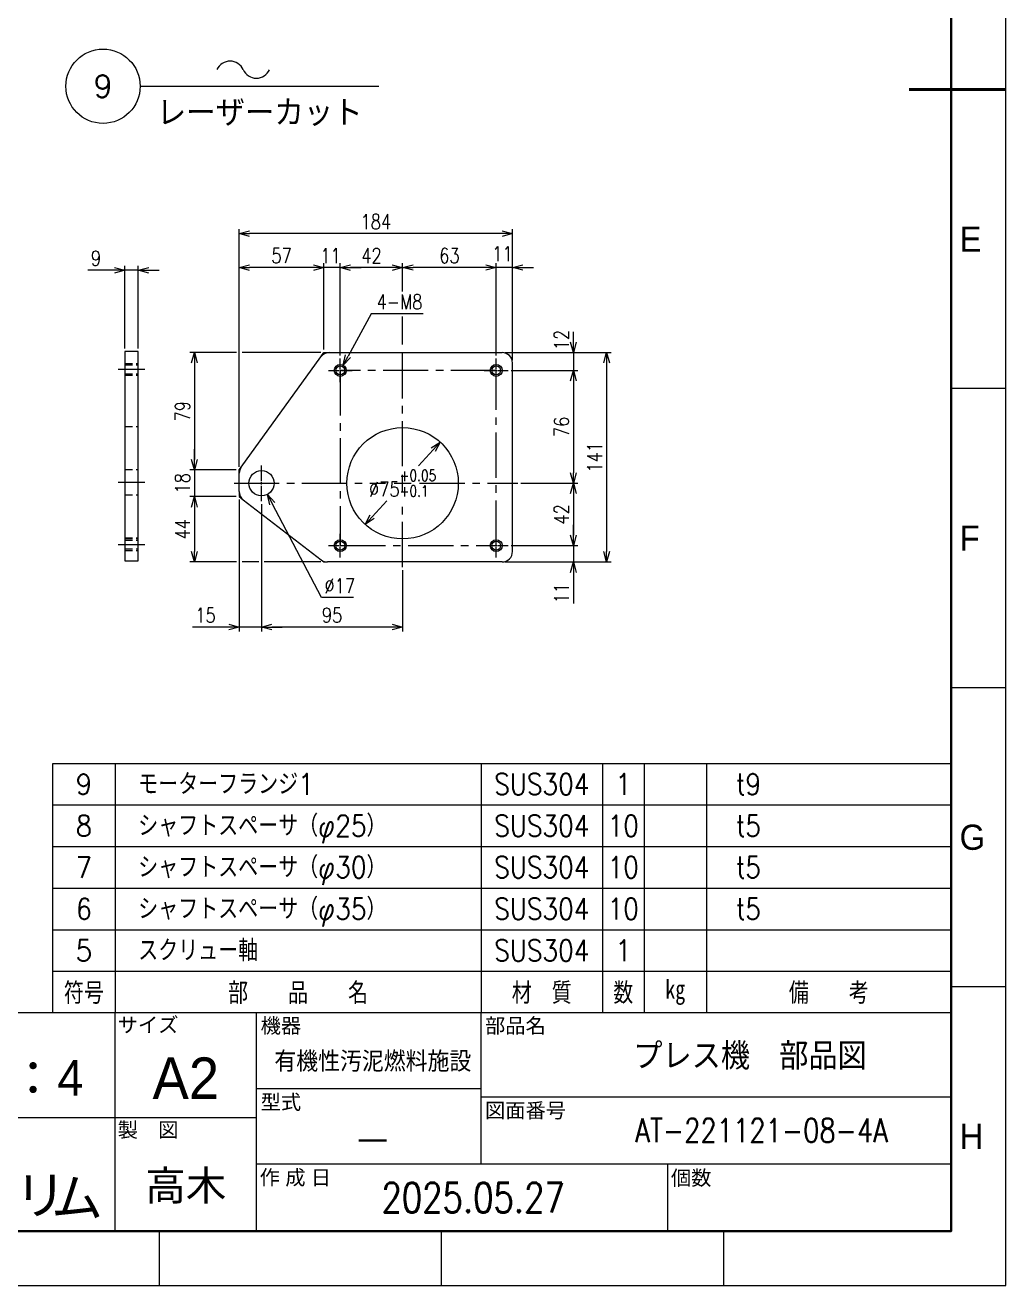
# Model space of a CAD drawing. Header units: millimetres. Extents: x 0 to 5131, y -34 to 1714.
# Drawn here: x 4471 to 5131, y 0 to 849 of the extents above; entities that cross this region are included whole.
import ezdxf
from ezdxf import colors
from ezdxf.entities.mleader import LeaderData, LeaderLine
from ezdxf.enums import TextEntityAlignment as Align
from ezdxf.math import Vec2, Vec3

# ---------------------------------------------------------------- set-up
doc = ezdxf.new("R2010")
doc.units = ezdxf.units.MM
doc.header["$LTSCALE"] = 1.6
doc.header["$PDMODE"] = 99
doc.header["$PDSIZE"] = 1
doc.linetypes.add('CENTER2', pattern=[28.575, 19.05, -3.175, 3.175, -3.175])
doc.linetypes.add('HIDDEN2', pattern=[4.7625, 3.175, -1.5875])
for name, color, linetype, lineweight in [('02_細線', 5, 'Continuous', 13), ('03_かくれ線', 6, 'HIDDEN2', 13), ('04_中心線', 1, 'CENTER2', 9), ('07_TEXT', 3, 'Continuous', 13), ('07_寸法線', 3, 'Continuous', 9), ('08_DIM', 3, 'Continuous', 13), ('99_図枠', 7, 'Continuous', 40)]:
    doc.layers.add(name, color=color, linetype=linetype, lineweight=lineweight)
doc.layers.add('10_補助線', color=8, linetype='Continuous', lineweight=13, plot=False)
doc.styles.add('KSS_TXT', font='txt.shx', dxfattribs={"bigfont": 'extfont2.shx'})
doc.styles.add('MS_G', font='MS Gothic.ttf')
doc.styles.get("Standard").update_dxf_attribs({"font": 'txt.shx', "bigfont": 'extfont2.shx'})
doc.styles.add('寸法用', font='simplex.shx', dxfattribs={"width": 0.8, "bigfont": '@extfont2.shx'})
doc.styles.add('表題用', font='MS PGothic.ttf')
doc.dimstyles.new('機械製図用', dxfattribs={"dimtxt": 3.5, "dimasz": 3.5, "dimexe": 2, "dimexo": 0, "dimgap": 1.2, "dimtad": 1, "dimdsep": 46, "dimtxsty": '寸法用', "dimblk": 'OPEN30', "dimcen": 0, "dimclrd": 256, "dimclre": 256, "dimclrt": 7, "dimazin": 2, "dimtm": 1e-09, "dimtfac": 0.75, "dimtmove": 0, "dimatfit": 3, "dimldrblk": 'OPEN30', "dimfxl": 1, "dimlwd": -1, "dimlwe": -1, "dimarcsym": 0})
doc.dimstyles.new('機械製図用$3', dxfattribs={"dimtxt": 3.5, "dimasz": 3.5, "dimexe": 2, "dimexo": 0, "dimgap": 1.2, "dimtad": 1, "dimtih": 1, "dimtoh": 1, "dimdsep": 46, "dimtxsty": '寸法用', "dimblk": 'OPEN30', "dimcen": 0, "dimsd1": 1, "dimclrd": 256, "dimclre": 256, "dimclrt": 7, "dimazin": 2, "dimtm": 1e-09, "dimtfac": 0.75, "dimtofl": 0, "dimtmove": 0, "dimatfit": 3, "dimldrblk": 'OPEN30', "dimfxl": 1, "dimlwd": -1, "dimlwe": -1, "dimarcsym": 0})

# ---------------------------------------------------------------- blocks, each defined once
blk = doc.blocks.new('AM_BALLOON1')
at = {"transparency": 16777216}
blk.add_circle((0, 0), 5, dxfattribs=at)
blk.add_attdef('B_NUMBER', text='', height=3, dxfattribs=at).set_placement((0, 0), align=Align.MIDDLE_CENTER)
blk = doc.blocks.new('_OPEN')
at = {"color": 0, "linetype": 'ByBlock'}
for p, q in [((-1, 0.167), (0, 0)), ((0, 0), (-1, -0.167)), ((0, 0), (-1, 0))]:
    blk.add_line(p, q, dxfattribs=at)
blk = doc.blocks.new('p1ba05')
for centre, start, end in [((-2.95, 0.29), 24.2276, 155.5758), ((0, 1.62), 204.2276, 335.5758)]:
    blk.add_arc(centre, 1.62, start, end)
blk = doc.blocks.new('*U211')
at = {"layer": '04_中心線', "color": 0, "linetype": 'CENTER2', "transparency": 16777216}
for p, q in [((0, 11.43), (0, 91.5)), ((-113.5, 0), (-11.43, 0)), ((11.43, 0), (77.5, 0)), ((0, -56.5), (0, -11.43))]:
    blk.add_line(p, q, dxfattribs=at)
at = {"layer": '04_中心線', "color": 0, "linetype": 'Continuous', "transparency": 16777216}
for p, q in [((-5.71, 0), (5.71, 0)), ((0, -5.71), (0, 5.71))]:
    blk.add_line(p, q, dxfattribs=at)
blk = doc.blocks.new('*U212')
at = {"layer": '04_中心線', "color": 0, "linetype": 'CENTER2', "transparency": 16777216}
for p, q in [((-8, 0), (-0.9, 0)), ((0, 0.9), (0, 8)), ((0.9, 0), (8, 0)), ((0, -8), (0, -0.9))]:
    blk.add_line(p, q, dxfattribs=at)
at = {"layer": '04_中心線', "color": 0, "linetype": 'Continuous', "transparency": 16777216}
for p, q in [((-0.45, 0), (0.45, 0)), ((0, -0.45), (0, 0.45))]:
    blk.add_line(p, q, dxfattribs=at)
blk = doc.blocks.new('*U213')
at = {"layer": '04_中心線', "color": 0, "linetype": 'CENTER2', "transparency": 16777216}
for p, q in [((-8, 0), (-0.9, 0)), ((0, 0.9), (0, 8)), ((0.9, 0), (8, 0)), ((0, -8), (0, -0.9))]:
    blk.add_line(p, q, dxfattribs=at)
at = {"layer": '04_中心線', "color": 0, "linetype": 'Continuous', "transparency": 16777216}
for p, q in [((-0.45, 0), (0.45, 0)), ((0, -0.45), (0, 0.45))]:
    blk.add_line(p, q, dxfattribs=at)
blk = doc.blocks.new('*U209')
at = {"layer": '04_中心線', "color": 0, "linetype": 'CENTER2', "transparency": 16777216}
for p, q in [((-8, 0), (-0.9, 0)), ((0, 0.9), (0, 8)), ((0.9, 0), (8, 0)), ((0, -8), (0, -0.9))]:
    blk.add_line(p, q, dxfattribs=at)
at = {"layer": '04_中心線', "color": 0, "linetype": 'Continuous', "transparency": 16777216}
for p, q in [((-0.45, 0), (0.45, 0)), ((0, -0.45), (0, 0.45))]:
    blk.add_line(p, q, dxfattribs=at)
blk = doc.blocks.new('*U210')
at = {"layer": '04_中心線', "color": 0, "linetype": 'CENTER2', "transparency": 16777216}
for p, q in [((-8, 0), (-0.9, 0)), ((0, 0.9), (0, 8)), ((0.9, 0), (8, 0)), ((0, -8), (0, -0.9))]:
    blk.add_line(p, q, dxfattribs=at)
at = {"layer": '04_中心線', "color": 0, "linetype": 'Continuous', "transparency": 16777216}
for p, q in [((-0.45, 0), (0.45, 0)), ((0, -0.45), (0, 0.45))]:
    blk.add_line(p, q, dxfattribs=at)
blk = doc.blocks.new('_Open30')
at = {"color": 0, "linetype": 'ByBlock', "lineweight": -2}
for p, q in [((-1, 0.27), (0, 0)), ((0, 0), (-1, -0.27)), ((0, 0), (-1, 0))]:
    blk.add_line(p, q, dxfattribs=at)
blk = doc.blocks.new('*D222')
at = {"layer": '07_寸法線', "transparency": 16777216}
for p, q in [((4787.63, 626.36), (4787.63, 688.67)), ((4798.63, 623.36), (4798.63, 688.67)), ((4780.63, 685.67), (4773.63, 685.67)), ((4798.63, 685.67), (4787.63, 685.67)), ((4805.63, 685.67), (4812.63, 685.67))]:
    blk.add_line(p, q, dxfattribs=at)
at = {"layer": 'Defpoints', "color": 0, "transparency": 16777216}
for p in [(4787.63, 685.67), (4787.63, 624.36), (4798.63, 621.36)]:
    blk.add_point(p, dxfattribs=at)
at = {"layer": '07_寸法線', "transparency": 16777216, "xscale": 7, "yscale": 7, "zscale": 7}
blk.add_blockref('_Open30', (4787.63, 685.67), dxfattribs=at)
at = {"layer": '07_寸法線', "transparency": 16777216, "xscale": 7, "yscale": 7, "zscale": 7, "rotation": 180}
blk.add_blockref('_Open30', (4798.63, 685.67), dxfattribs=at)
at = {"layer": '07_寸法線', "color": 7, "transparency": 16777216, "insert": (4791.81, 694.92), "char_height": 10, "attachment_point": 5, "style": '寸法用'}
blk.add_mtext('11', dxfattribs=at)
blk = doc.blocks.new('*D223')
at = {"layer": '07_寸法線', "transparency": 16777216}
for p, q in [((4724.63, 669.43), (4724.63, 688.67)), ((4787.63, 626.36), (4787.63, 688.67)), ((4780.63, 685.67), (4731.63, 685.67)), ((4724.63, 633.86), (4724.63, 652.68))]:
    blk.add_line(p, q, dxfattribs=at)
at = {"layer": 'Defpoints', "color": 0, "transparency": 16777216}
for p in [(4724.63, 685.67), (4724.63, 631.86), (4787.63, 624.36)]:
    blk.add_point(p, dxfattribs=at)
at = {"layer": '07_寸法線', "transparency": 16777216, "xscale": 7, "yscale": 7, "zscale": 7, "rotation": 180}
blk.add_blockref('_Open30', (4724.63, 685.67), dxfattribs=at)
at = {"layer": '07_寸法線', "transparency": 16777216, "xscale": 7, "yscale": 7, "zscale": 7}
blk.add_blockref('_Open30', (4787.63, 685.67), dxfattribs=at)
at = {"layer": '07_寸法線', "color": 7, "transparency": 16777216, "insert": (4756.13, 693.67), "char_height": 10, "attachment_point": 5, "style": '寸法用'}
blk.add_mtext('63', dxfattribs=at)
blk = doc.blocks.new('*D224')
at = {"layer": '07_寸法線', "transparency": 16777216}
for p, q in [((4682.63, 626.36), (4682.63, 687.64)), ((4717.63, 685.64), (4689.63, 685.64)), ((4724.63, 676.61), (4724.63, 687.64))]:
    blk.add_line(p, q, dxfattribs=at)
at = {"layer": 'Defpoints', "color": 0, "transparency": 16777216}
for p in [(4682.63, 685.64), (4724.63, 674.61), (4682.63, 624.36)]:
    blk.add_point(p, dxfattribs=at)
at = {"layer": '07_寸法線', "transparency": 16777216, "xscale": 7, "yscale": 7, "zscale": 7, "rotation": 180}
blk.add_blockref('_Open30', (4682.63, 685.64), dxfattribs=at)
at = {"layer": '07_寸法線', "transparency": 16777216, "xscale": 7, "yscale": 7, "zscale": 7}
blk.add_blockref('_Open30', (4724.63, 685.64), dxfattribs=at)
at = {"layer": '07_寸法線', "color": 7, "transparency": 16777216, "insert": (4703.63, 693.64), "char_height": 10, "attachment_point": 5, "style": '寸法用'}
blk.add_mtext('42', dxfattribs=at)
blk = doc.blocks.new('*D225')
at = {"layer": '07_寸法線', "transparency": 16777216}
for p, q in [((4671.63, 630.36), (4671.63, 688.64)), ((4682.63, 627.36), (4682.63, 688.64)), ((4664.63, 685.64), (4657.63, 685.64)), ((4682.63, 685.64), (4671.63, 685.64)), ((4689.63, 685.64), (4696.63, 685.64))]:
    blk.add_line(p, q, dxfattribs=at)
at = {"layer": 'Defpoints', "color": 0, "transparency": 16777216}
for p in [(4671.63, 685.64), (4671.63, 628.36), (4682.63, 625.36)]:
    blk.add_point(p, dxfattribs=at)
at = {"layer": '07_寸法線', "transparency": 16777216, "xscale": 7, "yscale": 7, "zscale": 7}
blk.add_blockref('_Open30', (4671.63, 685.64), dxfattribs=at)
at = {"layer": '07_寸法線', "transparency": 16777216, "xscale": 7, "yscale": 7, "zscale": 7, "rotation": 180}
blk.add_blockref('_Open30', (4682.63, 685.64), dxfattribs=at)
at = {"layer": '07_寸法線', "color": 7, "transparency": 16777216, "insert": (4676.09, 693.64), "char_height": 10, "attachment_point": 5, "style": '寸法用'}
blk.add_mtext('11', dxfattribs=at)
blk = doc.blocks.new('*D226')
at = {"layer": '07_寸法線', "transparency": 16777216}
for p, q in [((4614.63, 551.36), (4614.63, 688.64)), ((4671.63, 630.36), (4671.63, 688.64)), ((4664.63, 685.64), (4621.63, 685.64))]:
    blk.add_line(p, q, dxfattribs=at)
at = {"layer": 'Defpoints', "color": 0, "transparency": 16777216}
for p in [(4614.63, 685.64), (4671.63, 628.36), (4614.63, 549.36)]:
    blk.add_point(p, dxfattribs=at)
at = {"layer": '07_寸法線', "transparency": 16777216, "xscale": 7, "yscale": 7, "zscale": 7, "rotation": 180}
blk.add_blockref('_Open30', (4614.63, 685.64), dxfattribs=at)
at = {"layer": '07_寸法線', "transparency": 16777216, "xscale": 7, "yscale": 7, "zscale": 7}
blk.add_blockref('_Open30', (4671.63, 685.64), dxfattribs=at)
at = {"layer": '07_寸法線', "color": 7, "transparency": 16777216, "insert": (4643.13, 693.64), "char_height": 10, "attachment_point": 5, "style": '寸法用'}
blk.add_mtext('57', dxfattribs=at)
blk = doc.blocks.new('*U227')
at = {"layer": '04_中心線', "color": 0, "linetype": 'CENTER2', "transparency": 16777216}
for p, q in [((0, 1.7), (0, 12)), ((-12, 0), (-1.7, 0)), ((1.7, 0), (12, 0)), ((0, -12), (0, -1.7))]:
    blk.add_line(p, q, dxfattribs=at)
at = {"layer": '04_中心線', "color": 0, "linetype": 'Continuous', "transparency": 16777216}
for p, q in [((-0.85, 0), (0.85, 0)), ((0, -0.85), (0, 0.85))]:
    blk.add_line(p, q, dxfattribs=at)
blk = doc.blocks.new('*D231')
at = {"layer": '07_寸法線', "transparency": 16777216}
for p, q in [((4614.63, 687.64), (4614.63, 711.54)), ((4791.63, 708.54), (4621.63, 708.54)), ((4798.63, 688.11), (4798.63, 711.54))]:
    blk.add_line(p, q, dxfattribs=at)
at = {"layer": 'Defpoints', "color": 0, "transparency": 16777216}
for p in [(4614.63, 708.54), (4614.63, 685.64), (4798.63, 686.11)]:
    blk.add_point(p, dxfattribs=at)
at = {"layer": '07_寸法線', "transparency": 16777216, "xscale": 7, "yscale": 7, "zscale": 7, "rotation": 180}
blk.add_blockref('_Open30', (4614.63, 708.54), dxfattribs=at)
at = {"layer": '07_寸法線', "transparency": 16777216, "xscale": 7, "yscale": 7, "zscale": 7}
blk.add_blockref('_Open30', (4798.63, 708.54), dxfattribs=at)
at = {"layer": '07_寸法線', "color": 7, "transparency": 16777216, "insert": (4706.63, 716.54), "char_height": 10, "attachment_point": 5, "style": '寸法用'}
blk.add_mtext('184', dxfattribs=at)
blk = doc.blocks.new('*D232')
at = {"layer": '07_寸法線', "transparency": 16777216}
for p, q in [((4629.63, 526.36), (4629.63, 440.48)), ((4724.63, 481.86), (4724.63, 440.48)), ((4717.63, 443.48), (4636.63, 443.48))]:
    blk.add_line(p, q, dxfattribs=at)
at = {"layer": 'Defpoints', "color": 0, "transparency": 16777216}
for p in [(4629.63, 528.36), (4724.63, 483.86), (4629.63, 443.48)]:
    blk.add_point(p, dxfattribs=at)
at = {"layer": '07_寸法線', "transparency": 16777216, "xscale": 7, "yscale": 7, "zscale": 7, "rotation": 180}
blk.add_blockref('_Open30', (4629.63, 443.48), dxfattribs=at)
at = {"layer": '07_寸法線', "transparency": 16777216, "xscale": 7, "yscale": 7, "zscale": 7}
blk.add_blockref('_Open30', (4724.63, 443.48), dxfattribs=at)
at = {"layer": '07_寸法線', "color": 7, "transparency": 16777216, "insert": (4677.13, 451.48), "char_height": 10, "attachment_point": 5, "style": '寸法用'}
blk.add_mtext('95', dxfattribs=at)
blk = doc.blocks.new('*D228')
at = {"layer": '07_寸法線', "transparency": 16777216}
for p, q in [((4612.76, 628.36), (4581.47, 628.36)), ((4669.63, 628.36), (4616.51, 628.36)), ((4584.47, 621.36), (4584.47, 556.36)), ((4612.63, 549.36), (4581.47, 549.36))]:
    blk.add_line(p, q, dxfattribs=at)
at = {"layer": 'Defpoints', "color": 0, "transparency": 16777216}
for p in [(4671.63, 628.36), (4584.47, 549.36), (4614.63, 549.36)]:
    blk.add_point(p, dxfattribs=at)
at = {"layer": '07_寸法線', "transparency": 16777216, "xscale": 7, "yscale": 7, "zscale": 7}
for p, rotation in [((4584.47, 628.36), 90), ((4584.47, 549.36), 270)]:
    blk.add_blockref('_Open30', p, dxfattribs=dict(at, rotation=rotation))
at = {"layer": '07_寸法線', "color": 7, "transparency": 16777216, "insert": (4576.47, 588.86), "char_height": 10, "attachment_point": 5, "rotation": 90, "style": '寸法用'}
blk.add_mtext('79', dxfattribs=at)
blk = doc.blocks.new('*D229')
at = {"layer": '07_寸法線', "transparency": 16777216}
for p, q in [((4797.63, 616.36), (4842.58, 616.36)), ((4839.58, 609.36), (4839.58, 547.36)), ((4804.13, 540.36), (4842.58, 540.36))]:
    blk.add_line(p, q, dxfattribs=at)
at = {"layer": 'Defpoints', "color": 0, "transparency": 16777216}
for p in [(4795.63, 616.36), (4802.13, 540.36), (4839.58, 540.36)]:
    blk.add_point(p, dxfattribs=at)
at = {"layer": '07_寸法線', "transparency": 16777216, "xscale": 7, "yscale": 7, "zscale": 7}
for p, rotation in [((4839.58, 616.36), 90), ((4839.58, 540.36), 270)]:
    blk.add_blockref('_Open30', p, dxfattribs=dict(at, rotation=rotation))
at = {"layer": '07_寸法線', "color": 7, "transparency": 16777216, "insert": (4831.58, 578.36), "char_height": 10, "attachment_point": 5, "rotation": 90, "style": '寸法用'}
blk.add_mtext('76', dxfattribs=at)
blk = doc.blocks.new('*D230')
at = {"layer": '07_寸法線', "transparency": 16777216}
for p, q in [((4530.68, 683.85), (4512.72, 683.85)), ((4537.68, 631.09), (4537.68, 686.85)), ((4546.68, 683.85), (4537.68, 683.85)), ((4546.68, 631.09), (4546.68, 686.85)), ((4553.68, 683.85), (4560.68, 683.85))]:
    blk.add_line(p, q, dxfattribs=at)
at = {"layer": 'Defpoints', "color": 0, "transparency": 16777216}
for p in [(4537.68, 683.85), (4537.68, 629.09), (4546.68, 629.09)]:
    blk.add_point(p, dxfattribs=at)
at = {"layer": '07_寸法線', "transparency": 16777216, "xscale": 7, "yscale": 7, "zscale": 7}
blk.add_blockref('_Open30', (4537.68, 683.85), dxfattribs=at)
at = {"layer": '07_寸法線', "transparency": 16777216, "xscale": 7, "yscale": 7, "zscale": 7, "rotation": 180}
blk.add_blockref('_Open30', (4546.68, 683.85), dxfattribs=at)
at = {"layer": '07_寸法線', "color": 7, "transparency": 16777216, "insert": (4518.2, 691.85), "char_height": 10, "attachment_point": 5, "style": '寸法用'}
blk.add_mtext('9', dxfattribs=at)
blk = doc.blocks.new('*D233')
at = {"layer": '07_寸法線', "transparency": 16777216}
for p, q in [((4804.13, 540.36), (4842.58, 540.36)), ((4839.58, 533.36), (4839.58, 505.36)), ((4797.63, 498.36), (4842.58, 498.36))]:
    blk.add_line(p, q, dxfattribs=at)
at = {"layer": 'Defpoints', "color": 0, "transparency": 16777216}
for p in [(4802.13, 540.36), (4795.63, 498.36), (4839.58, 498.36)]:
    blk.add_point(p, dxfattribs=at)
at = {"layer": '07_寸法線', "transparency": 16777216, "xscale": 7, "yscale": 7, "zscale": 7}
for p, rotation in [((4839.58, 540.36), 90), ((4839.58, 498.36), 270)]:
    blk.add_blockref('_Open30', p, dxfattribs=dict(at, rotation=rotation))
at = {"layer": '07_寸法線', "color": 7, "transparency": 16777216, "insert": (4831.58, 519.36), "char_height": 10, "attachment_point": 5, "rotation": 90, "style": '寸法用'}
blk.add_mtext('42', dxfattribs=at)
blk = doc.blocks.new('*D234')
at = {"layer": '07_寸法線', "transparency": 16777216}
for p, q in [((4839.58, 505.36), (4839.58, 512.36)), ((4797.63, 498.36), (4842.58, 498.36)), ((4839.58, 498.36), (4839.58, 487.36)), ((4793.63, 487.36), (4842.58, 487.36)), ((4839.58, 480.36), (4839.58, 459.36))]:
    blk.add_line(p, q, dxfattribs=at)
at = {"layer": 'Defpoints', "color": 0, "transparency": 16777216}
for p in [(4795.63, 498.36), (4791.63, 487.36), (4839.58, 487.36)]:
    blk.add_point(p, dxfattribs=at)
at = {"layer": '07_寸法線', "transparency": 16777216, "xscale": 7, "yscale": 7, "zscale": 7}
for p, rotation in [((4839.58, 498.36), 270), ((4839.58, 487.36), 90)]:
    blk.add_blockref('_Open30', p, dxfattribs=dict(at, rotation=rotation))
at = {"layer": '07_寸法線', "color": 7, "transparency": 16777216, "insert": (4831.58, 466.36), "char_height": 10, "attachment_point": 5, "rotation": 90, "style": '寸法用'}
blk.add_mtext('11', dxfattribs=at)
blk = doc.blocks.new('*D235')
at = {"layer": '07_寸法線', "transparency": 16777216}
for p, q in [((4839.58, 635.36), (4839.58, 642.36)), ((4793.63, 628.36), (4842.58, 628.36)), ((4839.58, 628.36), (4839.58, 616.36)), ((4797.63, 616.36), (4842.58, 616.36)), ((4839.58, 609.36), (4839.58, 602.36))]:
    blk.add_line(p, q, dxfattribs=at)
at = {"layer": 'Defpoints', "color": 0, "transparency": 16777216}
for p in [(4791.63, 628.36), (4795.63, 616.36), (4839.58, 616.36)]:
    blk.add_point(p, dxfattribs=at)
at = {"layer": '07_寸法線', "transparency": 16777216, "xscale": 7, "yscale": 7, "zscale": 7}
for p, rotation in [((4839.58, 628.36), 270), ((4839.58, 616.36), 90)]:
    blk.add_blockref('_Open30', p, dxfattribs=dict(at, rotation=rotation))
at = {"layer": '07_寸法線', "color": 7, "transparency": 16777216, "insert": (4831.58, 636.82), "char_height": 10, "attachment_point": 5, "rotation": 90, "style": '寸法用'}
blk.add_mtext('12', dxfattribs=at)
blk = doc.blocks.new('*D236')
at = {"layer": '07_寸法線', "transparency": 16777216}
for p, q in [((4584.47, 556.36), (4584.47, 563.36)), ((4612.63, 549.36), (4581.47, 549.36)), ((4584.47, 549.36), (4584.47, 531.36)), ((4612.63, 531.36), (4581.47, 531.36)), ((4584.47, 524.36), (4584.47, 517.36))]:
    blk.add_line(p, q, dxfattribs=at)
at = {"layer": 'Defpoints', "color": 0, "transparency": 16777216}
for p in [(4614.63, 549.36), (4584.47, 531.36), (4614.63, 531.36)]:
    blk.add_point(p, dxfattribs=at)
at = {"layer": '07_寸法線', "transparency": 16777216, "xscale": 7, "yscale": 7, "zscale": 7}
for p, rotation in [((4584.47, 549.36), 270), ((4584.47, 531.36), 90)]:
    blk.add_blockref('_Open30', p, dxfattribs=dict(at, rotation=rotation))
at = {"layer": '07_寸法線', "color": 7, "transparency": 16777216, "insert": (4576.47, 540.36), "char_height": 10, "attachment_point": 5, "rotation": 90, "style": '寸法用'}
blk.add_mtext('18', dxfattribs=at)
blk = doc.blocks.new('*D237')
at = {"layer": '07_寸法線', "transparency": 16777216}
for p, q in [((4612.63, 531.36), (4581.47, 531.36)), ((4584.47, 524.36), (4584.47, 494.36)), ((4612.76, 487.36), (4581.47, 487.36)), ((4627.76, 487.36), (4616.51, 487.36)), ((4669.63, 487.36), (4631.51, 487.36))]:
    blk.add_line(p, q, dxfattribs=at)
at = {"layer": 'Defpoints', "color": 0, "transparency": 16777216}
for p in [(4614.63, 531.36), (4584.47, 487.36), (4671.63, 487.36)]:
    blk.add_point(p, dxfattribs=at)
at = {"layer": '07_寸法線', "transparency": 16777216, "xscale": 7, "yscale": 7, "zscale": 7}
for p, rotation in [((4584.47, 531.36), 90), ((4584.47, 487.36), 270)]:
    blk.add_blockref('_Open30', p, dxfattribs=dict(at, rotation=rotation))
at = {"layer": '07_寸法線', "color": 7, "transparency": 16777216, "insert": (4576.47, 509.36), "char_height": 10, "attachment_point": 5, "rotation": 90, "style": '寸法用'}
blk.add_mtext('44', dxfattribs=at)
blk = doc.blocks.new('*D238')
at = {"layer": '07_寸法線', "transparency": 16777216}
for p, q in [((4614.63, 529.36), (4614.63, 440.48)), ((4629.63, 526.36), (4629.63, 440.48)), ((4607.63, 443.48), (4583.21, 443.48)), ((4629.63, 443.48), (4614.63, 443.48)), ((4636.63, 443.48), (4643.63, 443.48))]:
    blk.add_line(p, q, dxfattribs=at)
at = {"layer": 'Defpoints', "color": 0, "transparency": 16777216}
for p in [(4614.63, 531.36), (4629.63, 528.36), (4614.63, 443.48)]:
    blk.add_point(p, dxfattribs=at)
at = {"layer": '07_寸法線', "transparency": 16777216, "xscale": 7, "yscale": 7, "zscale": 7}
blk.add_blockref('_Open30', (4614.63, 443.48), dxfattribs=at)
at = {"layer": '07_寸法線', "transparency": 16777216, "xscale": 7, "yscale": 7, "zscale": 7, "rotation": 180}
blk.add_blockref('_Open30', (4629.63, 443.48), dxfattribs=at)
at = {"layer": '07_寸法線', "color": 7, "transparency": 16777216, "insert": (4591.92, 451.48), "char_height": 10, "attachment_point": 5, "style": '寸法用'}
blk.add_mtext('15', dxfattribs=at)
blk = doc.blocks.new('*D239')
at = {"layer": '07_寸法線', "transparency": 16777216}
for p, q in [((4841.58, 628.36), (4864.96, 628.36)), ((4861.96, 621.36), (4861.96, 494.36)), ((4841.58, 487.36), (4864.96, 487.36))]:
    blk.add_line(p, q, dxfattribs=at)
at = {"layer": 'Defpoints', "color": 0, "transparency": 16777216}
for p in [(4839.58, 628.36), (4839.58, 487.36), (4861.96, 487.36)]:
    blk.add_point(p, dxfattribs=at)
at = {"layer": '07_寸法線', "transparency": 16777216, "xscale": 7, "yscale": 7, "zscale": 7}
for p, rotation in [((4861.96, 628.36), 90), ((4861.96, 487.36), 270)]:
    blk.add_blockref('_Open30', p, dxfattribs=dict(at, rotation=rotation))
at = {"layer": '07_寸法線', "color": 7, "transparency": 16777216, "insert": (4853.96, 557.86), "char_height": 10, "attachment_point": 5, "rotation": 90, "style": '寸法用'}
blk.add_mtext('141', dxfattribs=at)
blk = doc.blocks.new('*D241')
at = {"layer": '07_寸法線', "transparency": 16777216}
for p, q in [((4745.15, 562.93), (4735.31, 552.11)), ((4704.12, 517.79), (4713.95, 528.61))]:
    blk.add_line(p, q, dxfattribs=at)
at = {"layer": 'Defpoints', "color": 0, "transparency": 16777216}
for p in [(4749.86, 568.11), (4699.41, 512.61)]:
    blk.add_point(p, dxfattribs=at)
at = {"layer": '07_寸法線', "transparency": 16777216, "xscale": 7, "yscale": 7, "zscale": 7}
for p, rotation in [((4749.86, 568.11), 47.73284036575568), ((4699.41, 512.61), 227.7328403657557)]:
    blk.add_blockref('_Open30', p, dxfattribs=dict(at, rotation=rotation))
at = {"layer": '07_寸法線', "color": 7, "transparency": 16777216, "insert": (4724.63, 540.36), "char_height": 10, "attachment_point": 5, "style": '寸法用'}
blk.add_mtext('∅75{\\H7.5;\\S+0.05^ +0.1;}', dxfattribs=at)
blk = doc.blocks.new('*D240')
at = {"layer": '07_寸法線', "transparency": 16777216}
for p, q in [((4670, 463.31), (4636.83, 526.63)), ((4691.66, 463.31), (4670, 463.31))]:
    blk.add_line(p, q, dxfattribs=at)
at = {"layer": 'Defpoints', "color": 0, "transparency": 16777216}
for p in [(4625.69, 547.89), (4633.58, 532.83)]:
    blk.add_point(p, dxfattribs=at)
at = {"layer": '07_寸法線', "transparency": 16777216, "xscale": 7, "yscale": 7, "zscale": 7, "rotation": 117.6476399518627}
blk.add_blockref('_Open30', (4633.58, 532.83), dxfattribs=at)
at = {"layer": '07_寸法線', "color": 7, "transparency": 16777216, "insert": (4682.33, 471.31), "char_height": 10, "attachment_point": 5, "style": '寸法用'}
blk.add_mtext('∅17', dxfattribs=at)
blk = doc.blocks.new('*D242')
at = {"layer": '07_寸法線', "transparency": 16777216}
for p, q in [((4703.51, 654.56), (4687.91, 626.01)), ((4738.51, 654.56), (4703.51, 654.56))]:
    blk.add_line(p, q, dxfattribs=at)
at = {"layer": 'Defpoints', "color": 0, "transparency": 16777216}
for p in [(4684.55, 619.87), (4680.72, 612.85)]:
    blk.add_point(p, dxfattribs=at)
at = {"layer": '07_寸法線', "transparency": 16777216, "xscale": 7, "yscale": 7, "zscale": 7, "rotation": 241.3348611268448}
blk.add_blockref('_Open30', (4684.55, 619.87), dxfattribs=at)
at = {"layer": '07_寸法線', "color": 7, "transparency": 16777216, "insert": (4722.51, 662.56), "char_height": 10, "attachment_point": 5, "style": '寸法用'}
blk.add_mtext('4-M8', dxfattribs=at)

msp = doc.modelspace()

# ---------------------------------------------------------------- linework, layer by layer
for p, q in [((4675.215, 628.361), (4791.634, 628.361)), ((4615.957, 551.195), (4669.539, 625.457)), ((4798.634, 494.361), (4798.634, 621.361)), ((4614.634, 534.8), (4614.634, 547.099)), ((4617.357, 529.259), (4669.744, 488.82)), ((4791.634, 487.361), (4674.022, 487.361))]:
    msp.add_line(p, q)
msp.add_lwpolyline([(4537.677, 488.093), (4546.677, 488.093), (4546.677, 629.093), (4537.677, 629.093)], close=True)
for centre, radius in [((4682.634, 616.361), 3), ((4787.634, 616.361), 3), ((4724.634, 540.361), 37.5), ((4629.634, 540.361), 8.5), ((4682.634, 498.361), 3), ((4787.634, 498.361), 3)]:
    msp.add_circle(centre, radius)
for centre, start, end in [((4675.215, 621.361), 90, 144.188835), ((4791.634, 621.361), 0, 90), ((4621.634, 547.099), 144.188835, 180), ((4621.634, 534.8), 180, 232.33438), ((4791.634, 494.361), 270, 0), ((4674.022, 494.361), 232.33438, 270)]:
    msp.add_arc(centre, 7, start, end)
at = {"layer": '02_細線'}
for p, q in [((4489.079, 183.693), (4489.079, 351.676)), ((4489.079, 351.676), (5093.903, 351.676)), ((4531.075, 351.676), (4531.075, 183.693)), ((4777.411, 351.676), (4777.411, 183.693)), ((4859.18, 351.676), (4859.18, 183.693)), ((4887.177, 351.676), (4887.177, 183.693)), ((4929.172, 351.676), (4929.172, 183.693)), ((4489.079, 323.678), (5093.903, 323.678)), ((4489.079, 295.681), (5093.903, 295.681)), ((4489.079, 267.684), (5093.903, 267.684)), ((4489.079, 239.687), (5093.903, 239.687)), ((4489.079, 211.69), (5093.903, 211.69))]:
    msp.add_line(p, q, dxfattribs=at)
for centre in [(4682.634, 616.361), (4787.634, 616.361), (4682.634, 498.361), (4787.634, 498.361)]:
    msp.add_circle(centre, 4, dxfattribs=at)
at = {"layer": '03_かくれ線'}
for p, q in [((4537.677, 621.093), (4546.677, 621.093)), ((4537.677, 620.093), (4546.677, 620.093)), ((4537.677, 614.093), (4546.677, 614.093)), ((4537.677, 613.093), (4546.677, 613.093)), ((4537.677, 578.593), (4546.677, 578.593)), ((4537.677, 549.593), (4546.677, 549.593)), ((4537.677, 532.593), (4546.677, 532.593)), ((4537.677, 503.593), (4546.677, 503.593)), ((4537.677, 503.093), (4546.677, 503.093)), ((4537.677, 502.093), (4546.677, 502.093)), ((4537.677, 496.093), (4546.677, 496.093)), ((4537.677, 495.093), (4546.677, 495.093))]:
    msp.add_line(p, q, dxfattribs=at)
at = {"layer": '04_中心線'}
for p, q in [((4533.177, 617.093), (4551.177, 617.093)), ((4533.177, 541.093), (4551.177, 541.093)), ((4533.177, 499.093), (4551.177, 499.093))]:
    msp.add_line(p, q, dxfattribs=at)
msp.add_lwpolyline([(4682.634, 498.361), (4787.634, 498.361), (4787.634, 616.361), (4682.634, 616.361)], close=True, dxfattribs=at)
at = {"layer": '08_DIM'}
msp.add_line((4547.977, 807.724), (4708.594, 807.724), dxfattribs=at)
at = {"layer": '10_補助線'}
for points in [[(4669.539, 625.457), (4671.634, 628.361), (4675.215, 628.361)], [(4614.634, 547.099), (4614.634, 549.361), (4615.957, 551.195)], [(4614.634, 534.8), (4614.634, 531.361), (4617.357, 529.259)], [(4669.744, 488.82), (4671.634, 487.361), (4674.022, 487.361)]]:
    msp.add_lwpolyline(points, dxfattribs=at)
at = {"layer": '99_図枠', "lineweight": 53}
msp.add_line((5130.674, 805.478), (5065.617, 805.478), dxfattribs=at)
at = {"layer": '99_図枠', "lineweight": 25}
for p, q in [((5130.674, 604.067), (5093.903, 604.067)), ((5130.674, 402.657), (5093.903, 402.657)), ((5130.674, 201.246), (5093.903, 201.246)), ((4561.028, -0.164), (4561.028, 36.607)), ((4561.028, 0), (4561.028, 36.607)), ((4750.91, 0), (4750.91, 36.607)), ((4940.792, 0), (4940.792, 36.607))]:
    msp.add_line(p, q, dxfattribs=at)
at = {"layer": '99_図枠', "lineweight": 13}
for p, q in [((4531.017, 36.607), (4531.017, 183.693)), ((4626.332, 36.607), (4626.332, 183.693)), ((4777.379, 183.693), (4777.379, 81.864)), ((4626.332, 132.778), (4777.379, 132.778)), ((4777.379, 127.121), (5093.903, 127.121)), ((4626.332, 112.978), (4301.903, 112.978)), ((4626.332, 81.864), (5093.903, 81.864)), ((4902.874, 81.864), (4902.874, 36.607))]:
    msp.add_line(p, q, dxfattribs=at)
at = {"layer": '99_図枠'}
msp.add_lwpolyline([(2962.292, 36.607), (5093.903, 36.607), (5093.903, 1574.349), (2962.292, 1574.349)], close=True, dxfattribs=at)
at = {"layer": '99_図枠', "lineweight": 25}
msp.add_lwpolyline([(4301.903, 36.607), (5093.903, 36.607), (5093.903, 183.693), (4301.903, 183.693)], close=True, dxfattribs=at)
at = {"layer": 'Defpoints'}
msp.add_lwpolyline([(2852.09, 0), (5130.674, 0), (5130.674, 1611.12), (2852.09, 1611.12)], close=True, dxfattribs=at)

# ---------------------------------------------------------------- block references
at = {"layer": '04_中心線', "linetype": 'CENTER2'}
for name, p in [('*U211', (4724.634, 540.361)), ('*U212', (4682.634, 616.361)), ('*U213', (4787.634, 616.361)), ('*U227', (4629.634, 540.361)), ('*U209', (4682.634, 498.361)), ('*U210', (4787.634, 498.361))]:
    msp.add_blockref(name, p, dxfattribs=at)
at = {"layer": '08_DIM', "xscale": 6, "yscale": 6, "zscale": 6}
msp.add_blockref('p1ba05', (4626.212, 813.195), dxfattribs=at)

# ---------------------------------------------------------------- texts
for tag, height, style, width, p in [('9', 13.999, '寸法用', 0.9, (4510.077, 337.677)), ('SUS304', 14.4, 'KSS_TXT', 0.85, (4818.296, 337.677)), ('1', 14.4, 'KSS_TXT', 0.85, (4873.178, 337.677)), ('t9', 14.4, 'KSS_TXT', 0.85, (4957.485, 337.677)), ('8', 13.999, '寸法用', 0.9, (4510.077, 309.68)), ('SUS304', 14.4, 'KSS_TXT', 0.85, (4818.296, 309.68)), ('10', 14.4, 'KSS_TXT', 0.85, (4873.178, 309.68)), ('t5', 14.4, 'KSS_TXT', 0.85, (4957.485, 309.68)), ('7', 13.999, '寸法用', 0.9, (4510.077, 281.683)), ('SUS304', 14.4, 'KSS_TXT', 0.85, (4818.296, 281.683)), ('10', 14.4, 'KSS_TXT', 0.85, (4873.178, 281.683)), ('t5', 14.4, 'KSS_TXT', 0.85, (4957.485, 281.683)), ('6', 13.999, '寸法用', 0.9, (4510.077, 253.686)), ('SUS304', 14.4, 'KSS_TXT', 0.85, (4818.296, 253.686)), ('10', 14.4, 'KSS_TXT', 0.85, (4873.178, 253.686)), ('t5', 14.4, 'KSS_TXT', 0.85, (4957.485, 253.686)), ('5', 14.4, '寸法用', 0.9, (4510.077, 225.688)), ('SUS304', 14.4, 'KSS_TXT', 0.85, (4818.296, 225.688)), ('1', 14.4, 'KSS_TXT', 0.85, (4873.178, 225.688)), ('符号', 14.4, 'KSS_TXT', 0.85, (4510.077, 197.691)), ('部\u3000\u3000品\u3000\u3000名', 14.4, 'KSS_TXT', 0.85, (4654.243, 197.691)), ('材\u3000質', 14.4, 'KSS_TXT', 0.85, (4818.296, 197.691)), ('数', 14.4, 'KSS_TXT', 0.85, (4873.178, 197.691)), ('㎏', 14.4, 'KSS_TXT', 0.85, (4908.175, 197.691)), ('備\u3000\u3000考', 14.4, 'KSS_TXT', 0.85, (5011.538, 197.691)), ('プレス機\u3000部品図', 16, '表題用', 0.9, (4958.532, 155.407)), ('有機性汚泥燃料施設', 12, '表題用', 0.9, (4704.58, 151.595)), ('AT-221121-08-4A', 16, '寸法用', 0.8, (4966.269, 104.493)), ('―', 16, 'KSS_TXT', 0.9, (4704.547, 99.821)), ('2025.05.27', 20, '寸法用', 0.8, (4772.103, 59.236))]:
    msp.add_attdef(tag, text='', height=height, dxfattribs=dict(style=style, width=width)).set_placement(p, align=Align.MIDDLE)
at = {"style": 'KSS_TXT', "width": 0.85}
for tag, p in [('モーターフランジ1', (4546.61, 337.677)), ('シャフトスペーサ（φ25）', (4546.61, 309.68)), ('シャフトスペーサ（φ30）', (4546.61, 281.683)), ('シャフトスペーサ（φ35）', (4546.61, 253.686)), ('スクリュー軸', (4546.61, 225.688))]:
    msp.add_attdef(tag, text='', height=14.4, dxfattribs=at).set_placement(p, align=Align.MIDDLE_LEFT)
at = {"style": '表題用'}
for tag, height, p in [('1：4', 24, (4475.86, 139.85)), ('高木', 20, (4578.674, 67.721))]:
    msp.add_attdef(tag, text='', height=height, dxfattribs=at).set_placement(p, align=Align.MIDDLE)
at = {"layer": '07_TEXT', "insert": (4559.119, 798.785), "char_height": 18, "attachment_point": 1, "style": 'KSS_TXT'}
msp.add_mtext('レーザーカット', dxfattribs=at)
at = {"layer": '99_図枠', "lineweight": 13, "style": '表題用'}
for s, p in [('E', (5099.56, 704.773)), ('F', (5099.56, 503.362)), ('G', (5099.56, 301.951)), ('H', (5099.56, 100.541))]:
    msp.add_text(s, height=16.971, dxfattribs=at).set_placement(p, align=Align.MIDDLE_LEFT)
at = {"layer": '99_図枠', "style": '表題用'}
for s, p in [('サイズ', (4532.811, 175.582)), ('機器', (4629.05, 175.001)), ('部品名', (4780.098, 175.001)), ('型式', (4629.05, 123.587)), ('図面番号', (4780.098, 117.93)), ('製\u3000図', (4532.811, 104.867)), ('作 成 日', (4628.36, 72.792)), ('個数', (4905.249, 72.516))]:
    msp.add_text(s, height=10, dxfattribs=at).set_placement(p, align=Align.MIDDLE_LEFT)
msp.add_text('A2', height=28, dxfattribs=at).set_placement((4578.674, 139.85), align=Align.MIDDLE)
at = {"layer": '99_図枠', "lineweight": 5, "style": 'MS_G'}
for s, p in [('リ', (4480.83, 60.921)), ('ム', (4505.443, 59.309))]:
    msp.add_text(s, height=25.539, dxfattribs=at).set_placement(p, align=Align.MIDDLE_CENTER)

# ---------------------------------------------------------------- dimensions: what is measured, and where the dimension line sits
at = {"layer": '07_寸法線'}
for base, p1, p2, override, picture, middle in [((4614.634, 708.536), (4798.634, 686.111), (4614.634, 685.642), {"dimtxt": 10, "dimasz": 7, "dimexe": 3, "dimexo": 2, "dimgap": 3}, '*D231', (4706.634, 716.536)), ((4537.677, 683.845), (4546.677, 629.093), (4537.677, 629.093), {"dimtxt": 10, "dimasz": 7, "dimexe": 3, "dimexo": 2, "dimgap": 3}, '*D230', (4518.201, 691.845)), ((4614.634, 685.642), (4671.634, 628.361), (4614.634, 549.361), {"dimtxt": 10, "dimasz": 7, "dimexe": 3, "dimexo": 2, "dimgap": 3}, '*D226', (4643.134, 693.642)), ((4682.634, 685.642), (4724.634, 674.608), (4682.634, 624.361), {"dimtxt": 10, "dimasz": 7, "dimexo": 2, "dimgap": 3}, '*D224', (4703.634, 693.642)), ((4724.634, 685.674), (4787.634, 624.361), (4724.634, 631.861), {"dimtxt": 10, "dimasz": 7, "dimexe": 3, "dimexo": 2, "dimgap": 3}, '*D223', (4756.134, 693.674)), ((4614.634, 443.484), (4629.634, 528.361), (4614.634, 531.361), {"dimtxt": 10, "dimasz": 7, "dimexe": 3, "dimexo": 2, "dimgap": 3}, '*D238', (4591.92, 451.484)), ((4629.634, 443.484), (4724.634, 483.861), (4629.634, 528.361), {"dimtxt": 10, "dimasz": 7, "dimexe": 3, "dimexo": 2, "dimgap": 3}, '*D232', (4677.134, 451.484))]:
    dim = msp.add_linear_dim(base=base, p1=p1, p2=p2, dimstyle='機械製図用', override=override, dxfattribs=at)
    dim.commit()
    dim.dimension.update_dxf_attribs({"geometry": picture, "text_midpoint": middle})
for base, p1, p2, picture, middle in [((4671.634, 685.642), (4682.634, 625.361), (4671.634, 628.361), '*D225', (4676.089, 693.642)), ((4787.634, 685.674), (4798.634, 621.361), (4787.634, 624.361), '*D222', (4791.808, 694.923))]:
    dim = msp.add_linear_dim(base=base, p1=p1, p2=p2, dimstyle='機械製図用', override={"dimtxt": 10, "dimasz": 7, "dimexe": 3, "dimexo": 2, "dimgap": 3, "dimtmove": 2}, dxfattribs=at)
    dim.commit()
    dim.dimension.update_dxf_attribs({"geometry": picture, "text_midpoint": middle, "dimtype": 160})
dim = msp.add_diameter_dim_2p(p1=(4680.715, 612.851), p2=(4684.553, 619.871), text='4-M8', dimstyle='機械製図用$3', override={"dimtxt": 10, "dimasz": 7, "dimgap": 3}, dxfattribs=at)
dim.commit()
dim.dimension.update_dxf_attribs({"geometry": '*D242', "text_midpoint": (4722.515, 654.556), "dimtype": 163})
dim = msp.add_linear_dim(base=(4839.58, 616.361), p1=(4791.634, 628.361), p2=(4795.634, 616.361), angle=90, dimstyle='機械製図用', override={"dimtxt": 10, "dimasz": 7, "dimexe": 3, "dimexo": 2, "dimgap": 3, "dimtmove": 2}, dxfattribs=at)
dim.commit()
dim.dimension.update_dxf_attribs({"geometry": '*D235', "text_midpoint": (4831.58, 636.817), "dimtype": 160})
for base, p1, p2, picture, middle in [((4584.471, 549.361), (4671.634, 628.361), (4614.634, 549.361), '*D228', (4576.471, 588.861)), ((4861.963, 487.361), (4839.58, 628.361), (4839.58, 487.361), '*D239', (4853.963, 557.861)), ((4839.58, 540.361), (4795.634, 616.361), (4802.134, 540.361), '*D229', (4831.58, 578.361)), ((4584.471, 531.361), (4614.634, 549.361), (4614.634, 531.361), '*D236', (4576.471, 540.361)), ((4839.58, 498.361), (4802.134, 540.361), (4795.634, 498.361), '*D233', (4831.58, 519.361)), ((4584.471, 487.361), (4614.634, 531.361), (4671.634, 487.361), '*D237', (4576.471, 509.361)), ((4839.58, 487.361), (4795.634, 498.361), (4791.634, 487.361), '*D234', (4831.58, 466.361))]:
    dim = msp.add_linear_dim(base=base, p1=p1, p2=p2, angle=90, dimstyle='機械製図用', override={"dimtxt": 10, "dimasz": 7, "dimexe": 3, "dimexo": 2, "dimgap": 3}, dxfattribs=at)
    dim.commit()
    dim.dimension.update_dxf_attribs({"geometry": picture, "text_midpoint": middle})
for p1, p2, override, picture, middle in [((4699.412, 512.61), (4749.856, 568.112), {"dimtxt": 10, "dimasz": 7, "dimgap": 3, "dimtol": 1, "dimtp": 0.05, "dimtm": -0.1, "dimtmove": 2}, '*D241', (4724.634, 540.361)), ((4625.69, 547.89), (4633.578, 532.832), {"dimtxt": 10, "dimasz": 7, "dimgap": 3}, '*D240', (4682.332, 463.307))]:
    dim = msp.add_diameter_dim_2p(p1=p1, p2=p2, dimstyle='機械製図用$3', override=override, dxfattribs=at)
    dim.commit()
    dim.dimension.update_dxf_attribs({"geometry": picture, "text_midpoint": middle, "dimtype": 163})

# ---------------------------------------------------------------- leaders
at = {"layer": '08_DIM'}
ml = msp.add_multileader_block('Standard', dxfattribs=at)
ml.set_content('AM_BALLOON1', color=256, scale=5)
ml.set_attribute('B_NUMBER', '9', width=0)
ml.set_leader_properties(color=256, linetype='ByLayer', lineweight=-1)
ml.set_arrow_properties(name='OPEN')
ml.build(insert=Vec2(0, 0))
ml.multileader.update_dxf_attribs({"leader_type": 0, "has_dogleg": 0, "text_right_attachment_type": 6, "dogleg_length": 0, "arrow_head_size": 10, "scale": 2.5, "block_connection_type": 1})
ctx = ml.context
ctx.base_point, ctx.scale, ctx.char_height, ctx.arrow_head_size, ctx.landing_gap_size, ctx.plane_origin = Vec3(4522.948, 807.744), 2.5, 20, 10, 10, Vec3(4522.948, 807.744)
ctx.right_attachment, ctx.attachment_type = 6, 1
notes = []
notes.append((ctx, [(0, (0, 0, 0), (0, 0), (1, 0), 1, [])]))
ctx.block.insert = Vec3(4522.948, 807.744)
for ctx, leaders in notes:
    for number, flags, end, landing, length, lines in leaders:
        leader = LeaderData()
        leader.index, (leader.has_last_leader_line, leader.has_dogleg_vector, leader.attachment_direction) = number, flags
        leader.last_leader_point, leader.dogleg_vector, leader.dogleg_length = Vec3(end), Vec3(landing), length
        for number, points, colour, breaks in lines:
            line = LeaderLine()
            line.index, line.vertices, line.color, line.breaks = number, Vec3.list(points), colors.encode_raw_color(colour), breaks
            leader.lines.append(line)
        ctx.leaders.append(leader)

doc.saveas('drawing.dxf')
